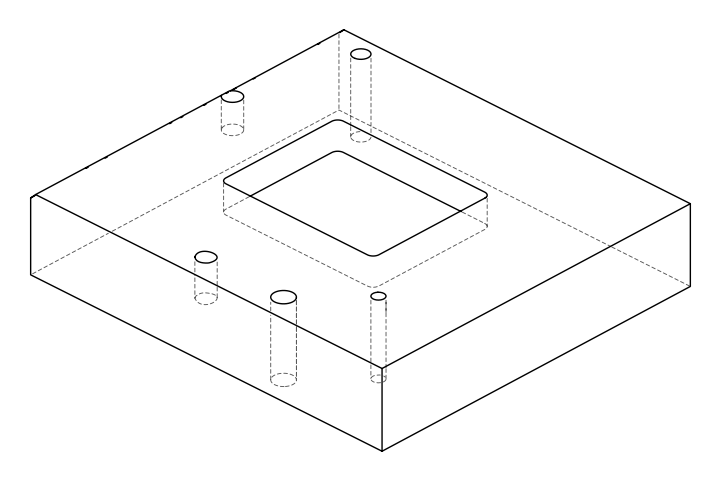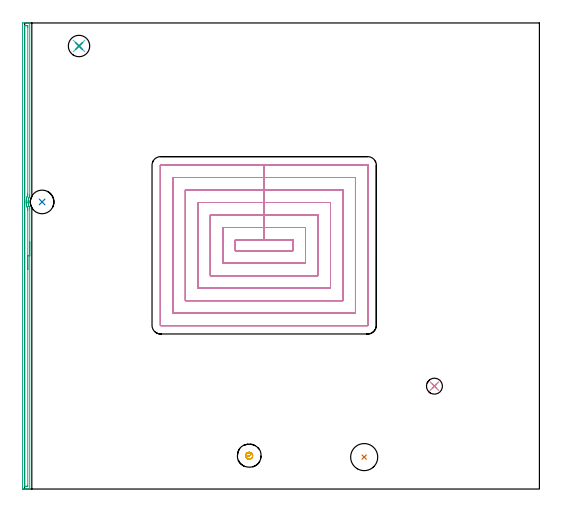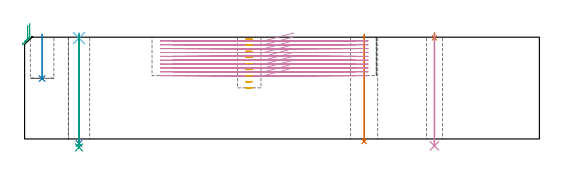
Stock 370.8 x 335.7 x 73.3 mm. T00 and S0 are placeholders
(PLAN: 10 operations, 7 tool changes, 54 min)
(1 INDEXABLE_INSERT_DRILL_THROUGH_HOLE_FROM_SOLID | STEP1HOLE | NXT0302_010 | 0.31 min | 21860 mm3)
(2 INDEXABLE_INSERT_DRILL_BLIND_HOLE_FROM_SOLID | STEP1POCKET | NXT0302_005 | 0.13 min | 6710 mm3)
(3 AREA_MILL | FG_CHAMFER_SURFACE | UGT0205_001 | 5.56 min | 4539 mm3)
(4 MILL_RECTANGULAR_POCKET | POCKET_RECTANGULAR_STRAIGHT | NXT0201_011 | Follow Part, ap 3, ae 75% | 46.06 min | 570423 mm3)
(5 MILL_BLIND_HOLE_FROM_SOLID_MATERIAL | STEP1POCKET_1 | NXT0201_011 | Spiral | 0.9 min | 8203 mm3)
(6 SPOT_DRILL | STEP1HOLE_1 | NXT0321_9005460120000 | 0.03 min | 5 mm3)
(7 SPOT_DRILL_1 | STEP1HOLE_2 | NXT0321_9005460120000 | 0.03 min | 19 mm3)
(8 DRILL_THROUGH_HOLE_INTO_CENTER | STEP1HOLE_1 | NXT0301_065 | 0.32 min | 5037 mm3)
(9 DRILL_TO_ENLARGE_THROUGH_HOLE | STEP1HOLE_1 | UGT0301_284 | 0.33 min | 8559 mm3)
(10 DRILL_THROUGH_HOLE_INTO_CENTER_1 | STEP1HOLE_2 | UGT0301_510 | 0.32 min | 7609 mm3)
(TOOL NXT0302_010 | Index. Insert Drill 19.5mm [880-D1950L25-05] | D19.5 PA176 FL98 Z2)
(TOOL NXT0302_005 | Index. Insert Drill 17mm [880-D1700L20-05] | D17 PA176 FL85 Z2)
(TOOL UGT0205_001 | Chamfer Mill 20 x 3 x 45 deg. | D20 FL50 Z2)
(TOOL NXT0201_011 | ENDMILL 12mm [2P460-1200-NA 1630] | D12 FL38 Z6)
(TOOL NXT0321_9005460120000 | NC Spot Drill, 142deg, 12mm, Carbide, Uncoated | D12 PA142 FL30 Z2)
(TOOL NXT0301_065 | Carbide Drill 9.4mm [860.1-0940-075A1-MM 2214] | D9.4 PA140 FL98 Z2)
(TOOL UGT0301_284 | Twist Drill 15.4 mm | D15.4 PA118 FL120 Z2)
(TOOL UGT0301_510 | Carbide Drill 11.5 mm | D11.5 PA118 FL94 Z2)
(OP 1 INDEXABLE_INSERT_DRILL_THROUGH_HOLE_FROM_SOLID)
G17 G21 G94 G90
T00 M6
G54
G17 G0 G90 X244.6 Y23. S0 M3
G43 Z83.3 H1
G94 G81 G98 Z-1.84 F250. R75.3
G80
M5
M2
(OP 2 INDEXABLE_INSERT_DRILL_BLIND_HOLE_FROM_SOLID)
G17 G21 G94 G90
T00 M6
G54
G17 G0 G90 X12.6 Y206.8 S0 M3
G43 Z83.3 H1
G94 G81 G98 Z43.5 F250. R75.3
G80
M5
M2
(OP 3 AREA_MILL)
G17 G21 G94 G90
T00 M6
G54
G17 G0 G90 X3.7 Y178.049 S1061 M3
G43 Z83.3 H0
G94 G1 Y178.011 Z82.428 F250.
Y177.897 Z81.563
Y177.709 Z80.712
Y177.446 Z79.88
Y177.112 Z79.074
Y176.71 Z78.3
Y176.241 Z77.564
Y175.71 Z76.872
Y175.12 Z76.229
Y174.477 Z75.639
Y173.785 Z75.108
Y173.049 Z74.64
Y172.276 Z74.237
Y171.47 Z73.903
Y170.638 Z73.641
Y169.786 Z73.452
Y168.921 Z73.338
Y168.049 Z73.3
Y0.183
X3.697 Y0.01 Z73.289
X3.536 Y0.002 Z73.129
X3.368 Y0. Z72.968
X3.136 Z72.736
X2.417 Z72.012
X1.18 Z70.776
X-0.217 Z69.378
X-0.836 Z68.76
X-1.095 Y0.001 Z68.501
X-1.321 Y0.004 Z68.275
X-1.492 Y0.01 Z68.105
X-1.496 Y0.222 Z68.101
X-1.499 Y0.63
Y335.07
X-1.496 Y335.478 Z68.102
X-1.492 Y335.69 Z68.105
X-1.095 Y335.7 Z68.501
X0.661 Z70.256
X2.058 Z71.654
X2.417 Z72.012
X3.136 Z72.736
X3.369 Z72.968
X3.536 Y335.698 Z73.129
X3.697 Y335.69 Z73.289
X3.7 Y335.517 Z73.3
Y211.667
Y211.086 Z73.283
X3.604 Y210.902 Z73.201
X3.522 Y210.749 Z73.119
X3.387 Y210.466 Z72.986
X3.311 Y210.305 Z72.909
X3.119 Y209.855 Z72.719
X3.099 Y209.803 Z72.699
X3.037 Y209.638 Z72.635
X2.977 Y209.431 Z72.574
X2.838 Y208.961 Z72.437
X2.732 Y208.516 Z72.331
X2.653 Y208.068 Z72.248
X2.604 Y207.692 Z72.204
X2.595 Y207.621 Z72.195
X2.564 Y207.174 Z72.162
X2.552 Y206.839 Z72.151
X2.559 Y206.504 Z72.158
X2.572 Y206.28 Z72.168
X2.574 Y206.255 Z72.172
X2.576 Y206.224 Z72.175
X2.613 Y205.833 Z72.212
X2.676 Y205.407 Z72.269
X2.678 Y205.386 Z72.273
X2.725 Y205.137 Z72.324
X2.761 Y204.96 Z72.358
X2.765 Y204.938 Z72.362
X2.874 Y204.493 Z72.472
X2.951 Y204.225 Z72.551
X3.036 Y203.961 Z72.636
X3.178 Y203.599 Z72.775
X3.21 Y203.526 Z72.809
X3.295 Y203.335 Z72.894
X3.369 Y203.172 Z72.965
X3.379 Y203.149 Z72.976
X3.587 Y202.728 Z73.187
X3.697 Y202.514 Z73.288
X3.7 Y201.83 Z73.3
Y168.049
X2.286 Z71.886
X2.285 Y2.553 Z71.885
X2.279 Y2.021 Z71.879
X2.268 Y2.01 Z71.868
X2.197 Y2.006 Z71.797
X2.087 Y2.002 Z71.687
X1.95 Y2. Z71.55
X1.539 Z71.139
X0.661 Z70.261
X0.194 Z69.794
X-0.008 Y2.003 Z69.592
X-0.044 Y2.005 Z69.556
X-0.076 Y2.009 Z69.524
X-0.079 Y2.055 Z69.521
X-0.084 Y2.283 Z69.516
X-0.085 Y2.419 Z69.515
X-0.086 Y3.179 Z69.514
Y333.147
X-0.079 Y333.679 Z69.521
X-0.068 Y333.69 Z69.532
X0.003 Y333.694 Z69.603
X0.113 Y333.698 Z69.713
X0.25 Y333.7 Z69.85
X0.661 Z70.261
X1.539 Z71.139
X2.006 Z71.606
X2.208 Y333.697 Z71.808
X2.243 Y333.695 Z71.843
X2.276 Y333.691 Z71.876
X2.279 Y333.645 Z71.879
X2.284 Y333.417 Z71.884
X2.285 Y333.281 Z71.885
X2.286 Y332.521 Z71.886
X2.285 Y212.561 Z71.885
X2.28 Y211.806 Z71.88
X2.278 Y211.737 Z71.878
X2.249 Y211.667 Z71.849
X2.033 Y211.163 Z71.633
X1.87 Y210.773 Z71.47
X1.778 Y210.53 Z71.378
X1.567 Y209.85 Z71.167
X1.539 Y209.749 Z71.139
X1.393 Y209.132 Z70.993
X1.364 Y208.984 Z70.964
X1.26 Y208.374 Z70.86
X1.225 Y208.09 Z70.825
X1.176 Y207.565 Z70.776
X1.155 Y207.196 Z70.755
X1.147 Y206.701 Z70.747
X1.158 Y206.302 Z70.758
X1.2 Y205.752 Z70.8
X1.238 Y205.407 Z70.838
X1.348 Y204.708 Z70.948
X1.387 Y204.513 Z70.987
X1.539 Y203.837 Z71.139
X1.599 Y203.619 Z71.199
X1.609 Y203.583 Z71.209
X1.624 Y203.532 Z71.224
X1.783 Y203.055 Z71.383
X1.911 Y202.725 Z71.511
X2.194 Y202.058 Z71.794
X2.261 Y201.904 Z71.861
X2.279 Y201.861 Z71.879
X2.28 Y201.83 Z71.88
X2.285 Y201.071 Z71.885
X2.286 Y200.936 Z71.886
Y168.049
Y167.178 Z71.924
Y166.313 Z72.038
Y165.461 Z72.226
Y164.629 Z72.489
Y163.823 Z72.823
Y163.049 Z73.225
Y162.314 Z73.694
Y161.622 Z74.225
Y160.978 Z74.815
Y160.389 Z75.458
Y159.858 Z76.15
Y159.389 Z76.886
Y158.986 Z77.659
Y158.652 Z78.465
Y158.39 Z79.297
Y158.201 Z80.149
Y158.087 Z81.014
Y158.049 Z81.886
G0 Z83.3
M5
M2
(OP 4 MILL_RECTANGULAR_POCKET)
G17 G21 G94 G90
T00 M6
G54
G17 G0 G90 X193.3 Y178.576 S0 M3
G43 Z83.406 H1
Z76.406
G94 G1 Y179.4 Z76.186 F250.
X172.55 Z70.626
X151.8 F500.
Y171.7
X193.3
Y179.4
X172.55
Y188.4
X142.8
Y162.7
X202.3
Y188.4
X172.55
Y197.4
X133.8
Y153.7
X211.3
Y197.4
X172.55
Y206.4
X124.8
Y144.7
X220.3
Y206.4
X172.55
Y215.4
X115.8
Y135.7
X229.3
Y215.4
X172.55
Y224.4
X106.8
Y126.7
X238.3
Y224.4
X172.55
Y233.4
X98.
G3 X97.8 Y233.2 R0.2
G1 Y117.9
G3 X98. Y117.7 R0.2
G1 X247.1
G3 X247.3 Y117.9 R0.2
G1 Y233.2
G3 X247.1 Y233.4 R0.2
G1 X172.55
X171.55
G0 X193.3 Y178.576 Z73.626
G1 Y179.4 Z73.405 F250.
X172.55 Z67.845
X151.8 F500.
Y171.7
X193.3
Y179.4
X172.55
Y188.4
X142.8
Y162.7
X202.3
Y188.4
X172.55
Y197.4
X133.8
Y153.7
X211.3
Y197.4
X172.55
Y206.4
X124.8
Y144.7
X220.3
Y206.4
X172.55
Y215.4
X115.8
Y135.7
X229.3
Y215.4
X172.55
Y224.4
X106.8
Y126.7
X238.3
Y224.4
X172.55
Y233.4
X98.
G3 X97.8 Y233.2 R0.2
G1 Y117.9
G3 X98. Y117.7 R0.2
G1 X247.1
G3 X247.3 Y117.9 R0.2
G1 Y233.2
G3 X247.1 Y233.4 R0.2
G1 X172.55
X171.55
G0 X193.3 Y178.576 Z70.845
G1 Y179.4 Z70.624 F250.
X172.55 Z65.064
X151.8 F500.
Y171.7
X193.3
Y179.4
X172.55
Y188.4
X142.8
Y162.7
X202.3
Y188.4
X172.55
Y197.4
X133.8
Y153.7
X211.3
Y197.4
X172.55
Y206.4
X124.8
Y144.7
X220.3
Y206.4
X172.55
Y215.4
X115.8
Y135.7
X229.3
Y215.4
X172.55
Y224.4
X106.8
Y126.7
X238.3
Y224.4
X172.55
Y233.4
X98.
G3 X97.8 Y233.2 R0.2
G1 Y117.9
G3 X98. Y117.7 R0.2
G1 X247.1
G3 X247.3 Y117.9 R0.2
G1 Y233.2
G3 X247.1 Y233.4 R0.2
G1 X172.55
X171.55
G0 X193.3 Y178.576 Z68.064
G1 Y179.4 Z67.844 F250.
X172.55 Z62.284
X151.8 F500.
Y171.7
X193.3
Y179.4
X172.55
Y188.4
X142.8
Y162.7
X202.3
Y188.4
X172.55
Y197.4
X133.8
Y153.7
X211.3
Y197.4
X172.55
Y206.4
X124.8
Y144.7
X220.3
Y206.4
X172.55
Y215.4
X115.8
Y135.7
X229.3
Y215.4
X172.55
Y224.4
X106.8
Y126.7
X238.3
Y224.4
X172.55
Y233.4
X98.
G3 X97.8 Y233.2 R0.2
G1 Y117.9
G3 X98. Y117.7 R0.2
G1 X247.1
G3 X247.3 Y117.9 R0.2
G1 Y233.2
G3 X247.1 Y233.4 R0.2
G1 X172.55
X171.55
G0 X193.3 Y178.576 Z65.284
G1 Y179.4 Z65.063 F250.
X172.55 Z59.503
X151.8 F500.
Y171.7
X193.3
Y179.4
X172.55
Y188.4
X142.8
Y162.7
X202.3
Y188.4
X172.55
Y197.4
X133.8
Y153.7
X211.3
Y197.4
X172.55
Y206.4
X124.8
Y144.7
X220.3
Y206.4
X172.55
Y215.4
X115.8
Y135.7
X229.3
Y215.4
X172.55
Y224.4
X106.8
Y126.7
X238.3
Y224.4
X172.55
Y233.4
X98.
G3 X97.8 Y233.2 R0.2
G1 Y117.9
G3 X98. Y117.7 R0.2
G1 X247.1
G3 X247.3 Y117.9 R0.2
G1 Y233.2
G3 X247.1 Y233.4 R0.2
G1 X172.55
X171.55
G0 X193.3 Y178.576 Z62.503
G1 Y179.4 Z62.282 F250.
X172.55 Z56.723
X151.8 F500.
Y171.7
X193.3
Y179.4
X172.55
Y188.4
X142.8
Y162.7
X202.3
Y188.4
X172.55
Y197.4
X133.8
Y153.7
X211.3
Y197.4
X172.55
Y206.4
X124.8
Y144.7
X220.3
Y206.4
X172.55
Y215.4
X115.8
Y135.7
X229.3
Y215.4
X172.55
Y224.4
X106.8
Y126.7
X238.3
Y224.4
X172.55
Y233.4
X98.
G3 X97.8 Y233.2 R0.2
G1 Y117.9
G3 X98. Y117.7 R0.2
G1 X247.1
G3 X247.3 Y117.9 R0.2
G1 Y233.2
G3 X247.1 Y233.4 R0.2
G1 X172.55
X171.55
G0 X193.3 Y178.576 Z59.723
G1 Y179.4 Z59.502 F250.
X172.55 Z53.942
X151.8 F500.
Y171.7
X193.3
Y179.4
X172.55
Y188.4
X142.8
Y162.7
X202.3
Y188.4
X172.55
Y197.4
X133.8
Y153.7
X211.3
Y197.4
X172.55
Y206.4
X124.8
Y144.7
X220.3
Y206.4
X172.55
Y215.4
X115.8
Y135.7
X229.3
Y215.4
X172.55
Y224.4
X106.8
Y126.7
X238.3
Y224.4
X172.55
Y233.4
X98.
G3 X97.8 Y233.2 R0.2
G1 Y117.9
G3 X98. Y117.7 R0.2
G1 X247.1
G3 X247.3 Y117.9 R0.2
G1 Y233.2
G3 X247.1 Y233.4 R0.2
G1 X172.55
X171.55
G0 X193.3 Y178.576 Z56.942
G1 Y179.4 Z56.721 F250.
X172.55 Z51.161
X151.8 F500.
Y171.7
X193.3
Y179.4
X172.55
Y188.4
X142.8
Y162.7
X202.3
Y188.4
X172.55
Y197.4
X133.8
Y153.7
X211.3
Y197.4
X172.55
Y206.4
X124.8
Y144.7
X220.3
Y206.4
X172.55
Y215.4
X115.8
Y135.7
X229.3
Y215.4
X172.55
Y224.4
X106.8
Y126.7
X238.3
Y224.4
X172.55
Y233.4
X98.
G3 X97.8 Y233.2 R0.2
G1 Y117.9
G3 X98. Y117.7 R0.2
G1 X247.1
G3 X247.3 Y117.9 R0.2
G1 Y233.2
G3 X247.1 Y233.4 R0.2
G1 X172.55
X171.55
G0 X193.3 Y178.576 Z54.161
G1 Y179.4 Z53.941 F250.
X172.55 Z48.381
X151.8 F500.
Y171.7
X193.3
Y179.4
X172.55
Y188.4
X142.8
Y162.7
X202.3
Y188.4
X172.55
Y197.4
X133.8
Y153.7
X211.3
Y197.4
X172.55
Y206.4
X124.8
Y144.7
X220.3
Y206.4
X172.55
Y215.4
X115.8
Y135.7
X229.3
Y215.4
X172.55
Y224.4
X106.8
Y126.7
X238.3
Y224.4
X172.55
Y233.4
X98.
G3 X97.8 Y233.2 R0.2
G1 Y117.9
G3 X98. Y117.7 R0.2
G1 X247.1
G3 X247.3 Y117.9 R0.2
G1 Y233.2
G3 X247.1 Y233.4 R0.2
G1 X172.55
X171.55
G0 X193.3 Y178.576 Z51.381
G1 Y179.4 Z51.16 F250.
X172.55 Z45.6
X151.8 F500.
Y171.7
X193.3
Y179.4
X172.55
Y188.4
X142.8
Y162.7
X202.3
Y188.4
X172.55
Y197.4
X133.8
Y153.7
X211.3
Y197.4
X172.55
Y206.4
X124.8
Y144.7
X220.3
Y206.4
X172.55
Y215.4
X115.8
Y135.7
X229.3
Y215.4
X172.55
Y224.4
X106.8
Y126.7
X238.3
Y224.4
X172.55
Y233.4
X98.
G3 X97.8 Y233.2 R0.2
G1 Y117.9
G3 X98. Y117.7 R0.2
G1 X247.1
G3 X247.3 Y117.9 R0.2
G1 Y233.2
G3 X247.1 Y233.4 R0.2
G1 X172.55
X171.55
G0 Z83.406
M5
M2
(OP 5 MILL_BLIND_HOLE_FROM_SOLID_MATERIAL)
G17 G21 G94 G90
T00 M6
G54
G17 G0 G90 X161.8 Y24. S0 M3
G43 Z83.3 H1
Z71.911
G94 G3 X162.36 Y25.89 R1.028 F250.
X159.745 Y25.334 R1.89
X160.466 Y21.945 R2.45
X159.745 Y25.334 R-2.45
X160.105 Y23.64 R1.225
X161.8 Y24. R1.225
G0 Z67.522
G3 X162.36 Y25.89 R1.028
X159.745 Y25.334 R1.89
X160.466 Y21.945 R2.45
X159.745 Y25.334 R-2.45
X160.105 Y23.64 R1.225
X161.8 Y24. R1.225
G0 Z63.133
G3 X162.36 Y25.89 R1.028
X159.745 Y25.334 R1.89
X160.466 Y21.945 R2.45
X159.745 Y25.334 R-2.45
X160.105 Y23.64 R1.225
X161.8 Y24. R1.225
G0 Z58.744
G3 X162.36 Y25.89 R1.028
X159.745 Y25.334 R1.89
X160.466 Y21.945 R2.45
X159.745 Y25.334 R-2.45
X160.105 Y23.64 R1.225
X161.8 Y24. R1.225
G0 Z54.356
G3 X162.36 Y25.89 R1.028
X159.745 Y25.334 R1.89
X160.466 Y21.945 R2.45
X159.745 Y25.334 R-2.45
X160.105 Y23.64 R1.225
X161.8 Y24. R1.225
G0 Z49.967
G3 X162.36 Y25.89 R1.028
X159.745 Y25.334 R1.89
X160.466 Y21.945 R2.45
X159.745 Y25.334 R-2.45
X160.105 Y23.64 R1.225
X161.8 Y24. R1.225
G0 Z45.578
G3 X162.36 Y25.89 R1.028
X159.745 Y25.334 R1.89
X160.466 Y21.945 R2.45
X159.745 Y25.334 R-2.45
X160.105 Y23.64 R1.225
X161.8 Y24. R1.225
G0 Z41.189
G3 X162.36 Y25.89 R1.028
X159.745 Y25.334 R1.89
X160.466 Y21.945 R2.45
X159.745 Y25.334 R-2.45
X160.105 Y23.64 R1.225
X161.8 Y24. R1.225
G0 Z36.8
G3 X162.36 Y25.89 R1.028
X159.745 Y25.334 R1.89
X160.466 Y21.945 R2.45
X159.745 Y25.334 R-2.45
X160.105 Y23.64 R1.225
X161.8 Y24. R1.225
G0 Z83.3
M5
M2
(OP 6 SPOT_DRILL)
G17 G21 G94 G90
T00 M6
G54
G17 G0 G90 X39.2 Y319.1 S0 M3
G43 Z83.3 H0
G94 G81 G98 Z72.637 F250. R76.3
G80
M5
M2
(OP 7 SPOT_DRILL_1)
G17 G21 G94 G90
T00 M6
G54
G17 G0 G90 X295.2 Y74.1 S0 M3
G43 Z83.3 H0
G94 G81 G98 Z72.805 F250. R76.3
G80
M5
M2
(OP 8 DRILL_THROUGH_HOLE_INTO_CENTER)
G17 G21 G94 G90
T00 M6
G54
G17 G0 G90 X39.2 Y319.1 S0 M3
G43 Z83.3 H1
G94 G73 G98 Z-3.211 F250. Q8.501 R75.3
G80
M5
M2
(OP 9 DRILL_TO_ENLARGE_THROUGH_HOLE)
G17 G21 G94 G90
T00 M6
G54
G17 G0 G90 X39.2 Y319.1 S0 M3
G43 Z83.3 H0
G94 G73 G98 Z-6.127 F250. Q13.238 R75.3
G80
M5
M2
(OP 10 DRILL_THROUGH_HOLE_INTO_CENTER_1)
G17 G21 G94 G90
T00 M6
G54
G17 G0 G90 X295.2 Y74.1 S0 M3
G43 Z83.3 H0
G94 G73 G98 Z-4.955 F250. Q11.179 R75.3
G80
M5
M2
